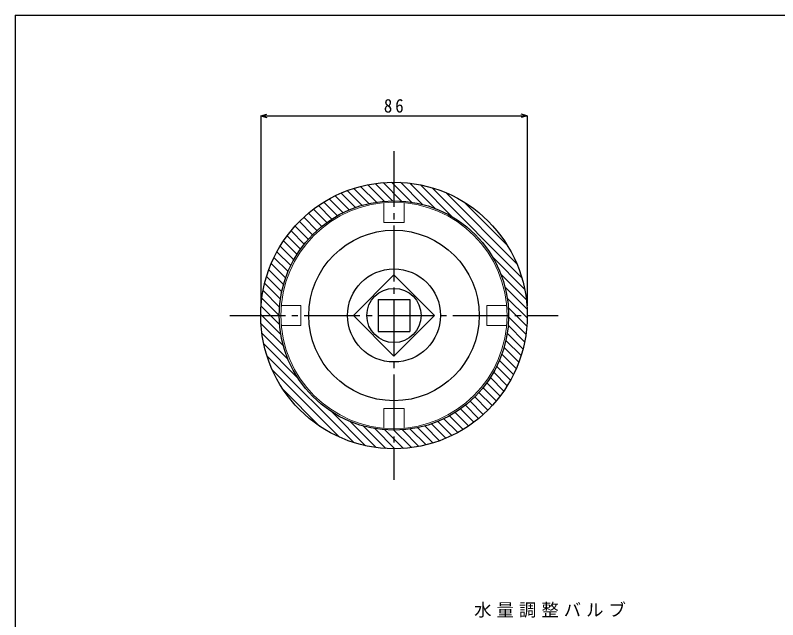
# Model space of a CAD drawing. Units: millimetres on the paper, with parts at other scales. Extents: x -140 to 140, y -97 to 99.
# Drawn here: x -139.9 to -16.9, y 1.6 to 99.1 of the extents above; entities that cross this region are included whole.
import ezdxf

# ---------------------------------------------------------------- set-up
doc = ezdxf.new("R2010")
doc.units = ezdxf.units.MM
doc.linetypes.add('CHAIN2', pattern=[12, 9, -1, 1, -1])
for name, color, linetype in [('0-0_図面枠', 7, 'Continuous'), ('1-1', 3, 'Continuous'), ('1-2', 7, 'Continuous'), ('1-4', 6, 'Continuous'), ('1-6', 4, 'Continuous'), ('1-A', 7, 'CHAIN2'), ('1-B', 7, 'Continuous')]:
    doc.layers.add(name, color=color, linetype=linetype)
doc.layers.add('1-0', color=2, linetype='Continuous', lineweight=18)
doc.styles.add('ＭＳ ゴシック', font='')
doc.styles.get('ＭＳ ゴシック').set_extended_font_data('MS Gothic')

msp = doc.modelspace()

# ---------------------------------------------------------------- linework, layer by layer
at = {"layer": '0-0_図面枠', "color": 5}
msp.add_line((-139.949, 99.1), (140.051, 99.1), dxfattribs=at)
msp.add_lwpolyline([(-139.949, 99.1), (-139.949, -96.9), (140.051, -96.9), (140.051, 99.1)], dxfattribs=at)
at = {"layer": '1-0', "color": 1}
for p, q in [((-80.472, 68.86), (-80.472, 65.681)), ((-77.222, 68.86), (-77.222, 65.681)), ((-77.222, 65.681), (-80.472, 65.681)), ((-97.024, 52.309), (-93.846, 52.309)), ((-93.846, 49.055), (-93.846, 52.309)), ((-63.849, 49.055), (-63.849, 52.309)), ((-63.849, 52.309), (-60.747, 52.309)), ((-97.024, 49.055), (-93.846, 49.055)), ((-63.849, 49.055), (-60.747, 49.055)), ((-77.222, 35.684), (-80.472, 35.684)), ((-80.472, 35.684), (-80.472, 32.432)), ((-77.222, 35.684), (-77.222, 32.432))]:
    msp.add_line(p, q, dxfattribs=at)
at = {"layer": '1-0'}
for p, q in [((-93.846, 49.307), (-93.846, 52.057)), ((-77.472, 35.684), (-80.222, 35.684))]:
    msp.add_line(p, q, dxfattribs=at)
for points in [[(-77.472, 65.681), (-80.168, 65.681), (-80.222, 65.681)], [(-63.849, 49.307), (-63.849, 52.019), (-63.849, 52.057)]]:
    msp.add_lwpolyline(points, dxfattribs=at)
msp.add_circle((-78.847, 50.682), 18.25, dxfattribs=at)
at = {"layer": '1-1'}
for p, q in [((-78.847, 57.223), (-72.306, 50.682)), ((-72.306, 50.682), (-78.847, 44.141))]:
    msp.add_line(p, q, dxfattribs=at)
msp.add_lwpolyline([(-78.847, 57.223), (-85.388, 50.682), (-78.847, 44.141)], dxfattribs=at)
for radius in [13.75, 7.5]:
    msp.add_circle((-78.847, 50.682), radius, dxfattribs=at)
at = {"layer": '1-2'}
for points in [[(-81.422, 53.257), (-76.272, 53.257), (-76.272, 48.107)], [(-81.422, 53.257), (-81.422, 48.107), (-76.272, 48.107)]]:
    msp.add_lwpolyline(points, dxfattribs=at)
msp.add_circle((-78.847, 50.682), 4.375, dxfattribs=at)
at = {"layer": '1-4'}
for p, q in [((-84.226, 71.498), (-81.69, 68.962)), ((-83.076, 71.762), (-80.428, 69.114)), ((-81.868, 71.969), (-79.08, 69.181)), ((-80.596, 72.111), (-77.627, 69.142)), ((-79.249, 72.178), (-76.039, 68.968)), ((-77.814, 72.157), (-74.262, 68.605)), ((-76.27, 72.027), (-72.183, 67.94)), ((-74.584, 71.755), (-69.441, 66.612)), ((-87.385, 70.414), (-85.073, 68.103)), ((-86.377, 70.821), (-84.005, 68.449)), ((-85.325, 71.183), (-82.879, 68.737)), ((-72.698, 71.284), (-58.245, 56.831)), ((-70.492, 70.492), (-59.037, 59.037)), ((-90.171, 68.958), (-87.982, 66.769)), ((-89.28, 69.481), (-87.059, 67.26)), ((-88.352, 69.967), (-86.09, 67.705)), ((-67.578, 68.992), (-60.537, 61.951)), ((-91.848, 67.806), (-89.703, 65.662)), ((-91.027, 68.399), (-88.863, 66.236)), ((-93.389, 66.519), (-91.265, 64.395)), ((-92.635, 67.179), (-90.504, 65.048)), ((-94.109, 65.825), (-91.988, 63.704)), ((-95.452, 64.339), (-93.319, 62.206)), ((-94.797, 65.099), (-92.673, 62.974)), ((-96.074, 63.547), (-93.926, 61.4)), ((-97.214, 61.859), (-95.02, 59.665)), ((-96.661, 62.72), (-94.494, 60.553)), ((-97.731, 60.961), (-95.503, 58.734)), ((-98.651, 59.053), (-96.33, 56.732)), ((-98.21, 60.027), (-95.941, 57.757)), ((-62.917, 60.089), (-57.774, 54.946)), ((-99.05, 58.038), (-96.666, 55.654)), ((-99.405, 56.978), (-96.945, 54.519)), ((-61.589, 57.347), (-57.502, 53.26)), ((-99.712, 55.871), (-97.158, 53.318)), ((-99.966, 54.711), (-97.297, 52.042)), ((-60.924, 55.268), (-57.372, 51.715)), ((-100.163, 53.493), (-97.347, 50.678)), ((-60.562, 53.49), (-57.351, 50.28)), ((-100.293, 52.21), (-97.288, 49.205)), ((-60.387, 51.902), (-57.418, 48.933)), ((-100.346, 50.849), (-97.087, 47.589)), ((-60.349, 50.449), (-57.56, 47.661)), ((-100.309, 49.397), (-96.684, 45.772)), ((-60.415, 49.101), (-57.767, 46.453)), ((-100.157, 47.831), (-95.946, 43.62)), ((-60.567, 47.839), (-58.031, 45.303)), ((-99.857, 46.117), (-94.392, 40.652)), ((-61.081, 45.524), (-58.709, 43.152)), ((-60.792, 46.65), (-58.346, 44.204)), ((-61.426, 44.456), (-59.115, 42.144)), ((-99.343, 44.189), (-85.34, 30.186)), ((-61.824, 43.439), (-59.562, 41.177)), ((-98.474, 41.906), (-87.624, 31.055)), ((-62.269, 42.47), (-60.048, 40.249)), ((-63.293, 40.666), (-61.13, 38.502)), ((-62.76, 41.547), (-60.571, 39.358)), ((-63.867, 39.826), (-61.723, 37.681)), ((-96.731, 38.748), (-90.781, 32.798)), ((-65.134, 38.264), (-63.011, 36.141)), ((-64.481, 39.026), (-62.35, 36.894)), ((-65.825, 37.541), (-63.704, 35.42)), ((-67.323, 36.21), (-65.19, 34.077)), ((-66.555, 36.856), (-64.43, 34.732)), ((-88.877, 35.137), (-83.413, 29.672)), ((-69.865, 34.509), (-67.671, 32.315)), ((-68.977, 35.035), (-66.809, 32.868)), ((-68.13, 35.603), (-65.983, 33.456)), ((-85.909, 33.583), (-81.698, 29.372)), ((-71.772, 33.588), (-69.503, 31.319)), ((-70.796, 34.026), (-68.568, 31.799)), ((-83.757, 32.846), (-80.132, 29.221)), ((-81.94, 32.443), (-78.68, 29.183)), ((-80.324, 32.241), (-77.32, 29.236)), ((-78.851, 32.182), (-76.036, 29.367)), ((-77.487, 32.232), (-74.818, 29.563)), ((-76.211, 32.371), (-73.658, 29.818)), ((-75.011, 32.584), (-72.551, 30.125)), ((-73.875, 32.863), (-71.492, 30.479)), ((-72.797, 33.199), (-70.477, 30.879))]:
    msp.add_line(p, q, dxfattribs=at)
for radius in [21.5, 18.5]:
    msp.add_circle((-78.847, 50.682), radius, dxfattribs=at)
at = {"layer": '1-6'}
for p, q in [((-100.347, 82.873), (-99.381, 83.132)), ((-100.347, 82.873), (-57.347, 82.873)), ((-100.347, 82.873), (-99.381, 82.614)), ((-100.347, 82.873), (-100.347, 52.239)), ((-57.347, 82.873), (-58.313, 83.132)), ((-57.347, 82.873), (-58.313, 82.614)), ((-57.347, 82.873), (-57.347, 52.239))]:
    msp.add_line(p, q, dxfattribs=at)
at = {"layer": '1-A'}
for p, q in [((-78.847, 77.182), (-78.847, 24.182)), ((-105.347, 50.682), (-52.347, 50.682))]:
    msp.add_line(p, q, dxfattribs=at)

# ---------------------------------------------------------------- texts
at = {"layer": '1-6', "color": 7, "insert": (-80.472, 83.373), "char_height": 2.199, "attachment_point": 7, "style": 'ＭＳ ゴシック'}
msp.add_mtext('\\T1.36;\\W0.9;86', dxfattribs=at)
at = {"layer": '1-B', "insert": (-65.901, 1.938), "char_height": 2.053, "attachment_point": 7, "style": 'ＭＳ ゴシック'}
msp.add_mtext('\\T1.29;水量調整バルブ', dxfattribs=at)

doc.saveas('drawing.dxf')
